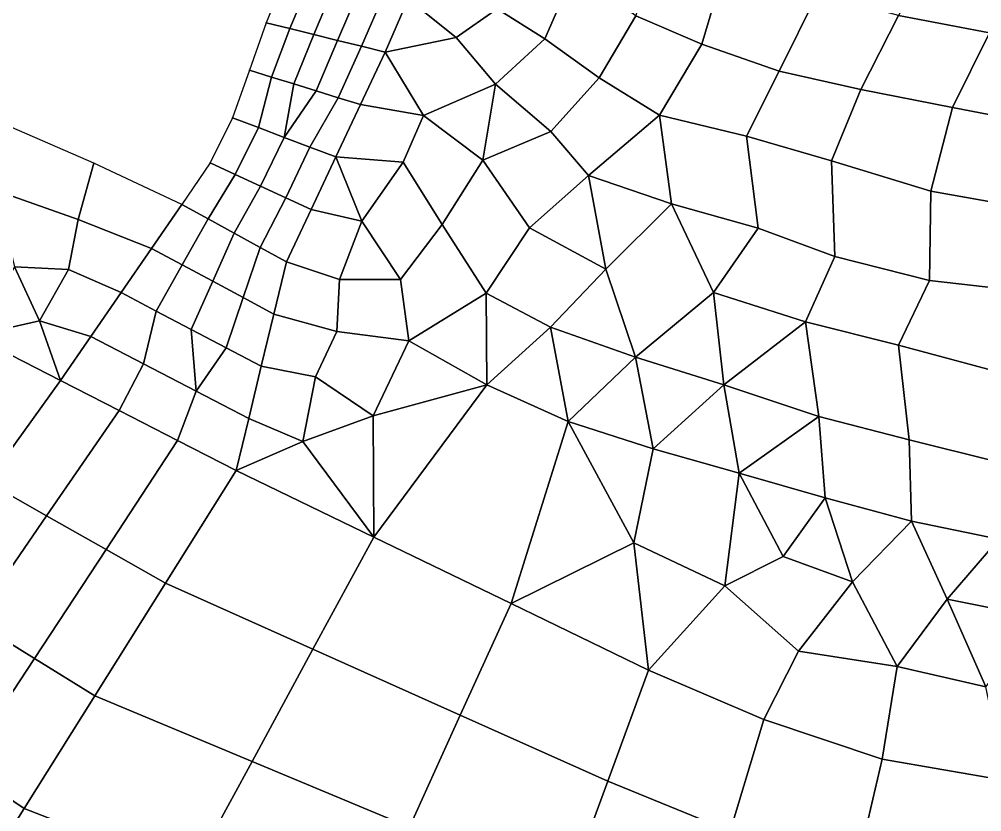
# Model space of a CAD drawing. Extents: x 391089 to 406232, y 6461839 to 6471033.
# Drawn here: x 402490.8 to 402573.1, y 6469462.9 to 6469530.7 of the extents above; entities that cross this region are included whole.
import ezdxf

# ---------------------------------------------------------------- set-up
doc = ezdxf.new("R2010")
doc.units = 0
for name, color, linetype in [('MESH_BOUND', 25, 'CONTINUOUS'), ('MESH_ELEMS', 18, 'CONTINUOUS'), ('MESH_NODES', 18, 'CONTINUOUS')]:
    doc.layers.add(name, color=color, linetype=linetype)

msp = doc.modelspace()

# ---------------------------------------------------------------- linework, layer by layer
at = {"layer": 'MESH_BOUND', "color": 25}
for points in [[(402513.515, 6469534.43, 1.983), (402511.878, 6469530.44, 2.151)], [(402511.878, 6469530.44, 2.151), (402510.458, 6469526.37, 2.053)], [(402510.458, 6469526.37, 2.053), (402509.014, 6469522.31, 1.801)], [(402509.014, 6469522.31, 1.801), (402507.089, 6469518.45, 1.572)], [(402497.132, 6469518.42, 1.28), (402489.484, 6469521.75, 1.276)], [(402504.678, 6469514.87, 1.633), (402497.132, 6469518.42, 1.28)], [(402507.089, 6469518.45, 1.572), (402504.678, 6469514.87, 1.633)]]:
    msp.add_polyline3d(points, dxfattribs=at)
at = {"layer": 'MESH_ELEMS', "color": 178}
for points in [[(402550.909, 6469534.48, 1.218), (402545.265, 6469538.54, 1.27), (402543.527, 6469531.04, 0.943), (402549.184, 6469528.6, 1.06)], [(402573.798, 6469529.57, 1.412), (402576.685, 6469536.28, 1.276), (402569.169, 6469536.91, 1.291), (402565.997, 6469531.05, 1.242)], [(402538.232, 6469534.84, 0.972), (402533.618, 6469536.48, 1.176), (402531.646, 6469531.62, 1.255), (402535.734, 6469529.05, 1.147)], [(402528.136, 6469529.17, 1.371), (402531.646, 6469531.62, 1.255), (402528.798, 6469535.62, 1.356), (402524.051, 6469532.48, 1.476)], [(402513.919, 6469529.94, 2.256), (402515.623, 6469534.04, 1.736), (402513.515, 6469534.43, 1.983), (402511.878, 6469530.44, 2.151)], [(402543.527, 6469531.04, 0.943), (402538.232, 6469534.84, 0.972), (402535.734, 6469529.05, 1.147), (402540.393, 6469525.71, 1.041)], [(402559.061, 6469532.95, 1.213), (402550.909, 6469534.48, 1.218), (402549.184, 6469528.6, 1.06), (402555.787, 6469526.29, 1.291)], [(402515.959, 6469529.43, 1.572), (402517.73, 6469533.65, 1), (402515.623, 6469534.04, 1.736), (402513.919, 6469529.94, 2.256)], [(402517.999, 6469528.93, 0.674), (402519.837, 6469533.26, 0.753), (402517.73, 6469533.65, 1), (402515.959, 6469529.43, 1.572)], [(402520.039, 6469528.43, 1.085), (402521.944, 6469532.87, 1.184), (402519.837, 6469533.26, 0.753), (402517.999, 6469528.93, 0.674)], [(402522.079, 6469527.92, 1.323), (402524.051, 6469532.48, 1.476), (402521.944, 6469532.87, 1.184), (402520.039, 6469528.43, 1.085)], [(402562.783, 6469524.73, 1.256), (402565.997, 6469531.05, 1.242), (402559.061, 6469532.95, 1.213), (402555.787, 6469526.29, 1.291)], [(402522.079, 6469527.92, 1.323), (402528.136, 6469529.17, 1.371), (402524.051, 6469532.48, 1.476), (402522.079, 6469527.92, 1.323)], [(402531.506, 6469525.17, 1.322), (402535.734, 6469529.05, 1.147), (402531.646, 6469531.62, 1.255), (402528.136, 6469529.17, 1.371)], [(402540.393, 6469525.71, 1.041), (402545.556, 6469522.54, 1.065), (402549.184, 6469528.6, 1.06), (402543.527, 6469531.04, 0.943)], [(402570.632, 6469523.18, 1.166), (402573.798, 6469529.57, 1.412), (402565.997, 6469531.05, 1.242), (402562.783, 6469524.73, 1.256)], [(402512.359, 6469525.78, 1.653), (402513.919, 6469529.94, 2.256), (402511.878, 6469530.44, 2.151), (402510.458, 6469526.37, 2.053)], [(402514.26, 6469525.2, 1.199), (402515.959, 6469529.43, 1.572), (402513.919, 6469529.94, 2.256), (402512.359, 6469525.78, 1.653)], [(402516.162, 6469524.61, 0.799), (402517.999, 6469528.93, 0.674), (402515.959, 6469529.43, 1.572), (402514.26, 6469525.2, 1.199)], [(402578.617, 6469521.65, 1.031), (402581.641, 6469528.31, 1.325), (402573.798, 6469529.57, 1.412), (402570.632, 6469523.18, 1.166)], [(402518.063, 6469524.02, 1.051), (402520.039, 6469528.43, 1.085), (402517.999, 6469528.93, 0.674), (402516.162, 6469524.61, 0.799)], [(402525.355, 6469522.49, 1.466), (402531.506, 6469525.17, 1.322), (402528.136, 6469529.17, 1.371), (402522.079, 6469527.92, 1.323)], [(402536.236, 6469521.13, 1.2), (402540.393, 6469525.71, 1.041), (402535.734, 6469529.05, 1.147), (402531.506, 6469525.17, 1.322)], [(402553.001, 6469520.72, 1.197), (402555.787, 6469526.29, 1.291), (402549.184, 6469528.6, 1.06), (402545.556, 6469522.54, 1.065)], [(402519.964, 6469523.44, 1.152), (402522.079, 6469527.92, 1.323), (402520.039, 6469528.43, 1.085), (402518.063, 6469524.02, 1.051)], [(402522.079, 6469527.92, 1.323), (402519.964, 6469523.44, 1.152), (402525.355, 6469522.49, 1.466), (402522.079, 6469527.92, 1.323)], [(402511.222, 6469521.47, 1.568), (402512.359, 6469525.78, 1.653), (402510.458, 6469526.37, 2.053), (402509.014, 6469522.31, 1.801)], [(402555.787, 6469526.29, 1.291), (402553.001, 6469520.72, 1.197), (402560.264, 6469518.63, 1.276), (402562.783, 6469524.73, 1.256)], [(402513.431, 6469520.63, 0.769), (402514.26, 6469525.2, 1.199), (402512.359, 6469525.78, 1.653), (402511.222, 6469521.47, 1.568)], [(402539.476, 6469517.37, 1.197), (402545.556, 6469522.54, 1.065), (402540.393, 6469525.71, 1.041), (402536.236, 6469521.13, 1.2)], [(402513.431, 6469520.63, 0.769), (402516.162, 6469524.61, 0.799), (402514.26, 6469525.2, 1.199), (402513.431, 6469520.63, 0.769)], [(402515.64, 6469519.79, 0.815), (402518.063, 6469524.02, 1.051), (402516.162, 6469524.61, 0.799), (402513.431, 6469520.63, 0.769)], [(402531.506, 6469525.17, 1.322), (402525.355, 6469522.49, 1.466), (402530.419, 6469518.67, 1.368), (402531.506, 6469525.17, 1.322)], [(402531.506, 6469525.17, 1.322), (402530.419, 6469518.67, 1.368), (402536.236, 6469521.13, 1.2), (402531.506, 6469525.17, 1.322)], [(402568.775, 6469516.03, 1.071), (402570.632, 6469523.18, 1.166), (402562.783, 6469524.73, 1.256), (402560.264, 6469518.63, 1.276)], [(402517.849, 6469518.95, 1.151), (402519.964, 6469523.44, 1.152), (402518.063, 6469524.02, 1.051), (402515.64, 6469519.79, 0.815)], [(402519.964, 6469523.44, 1.152), (402517.849, 6469518.95, 1.151), (402523.623, 6469518.5, 1.474), (402525.355, 6469522.49, 1.466)], [(402570.632, 6469523.18, 1.166), (402568.775, 6469516.03, 1.071), (402576.958, 6469514.56, 1.057), (402578.617, 6469521.65, 1.031)], [(402509.25, 6469517.45, 1.55), (402511.222, 6469521.47, 1.568), (402509.014, 6469522.31, 1.801), (402507.089, 6469518.45, 1.572)], [(402523.623, 6469518.5, 1.474), (402526.942, 6469513.17, 1.484), (402530.419, 6469518.67, 1.368), (402525.355, 6469522.49, 1.466)], [(402545.556, 6469522.54, 1.065), (402539.476, 6469517.37, 1.197), (402546.566, 6469514.94, 1.291), (402545.556, 6469522.54, 1.065)], [(402553.001, 6469520.72, 1.197), (402545.556, 6469522.54, 1.065), (402546.566, 6469514.94, 1.291), (402554.002, 6469512.85, 1.311)], [(402488.759, 6469516.09, 1.089), (402495.81, 6469513.61, 1.078), (402497.132, 6469518.42, 1.28), (402489.484, 6469521.75, 1.276)], [(402511.411, 6469516.45, 0.882), (402513.431, 6469520.63, 0.769), (402511.222, 6469521.47, 1.568), (402509.25, 6469517.45, 1.55)], [(402534.412, 6469512.89, 1.318), (402539.476, 6469517.37, 1.197), (402536.236, 6469521.13, 1.2), (402530.419, 6469518.67, 1.368)], [(402513.573, 6469515.46, 0.878), (402515.64, 6469519.79, 0.815), (402513.431, 6469520.63, 0.769), (402511.411, 6469516.45, 0.882)], [(402554.002, 6469512.85, 1.311), (402560.564, 6469510.42, 1.294), (402560.264, 6469518.63, 1.276), (402553.001, 6469520.72, 1.197)], [(402515.734, 6469514.46, 1.165), (402517.849, 6469518.95, 1.151), (402515.64, 6469519.79, 0.815), (402513.573, 6469515.46, 0.878)], [(402520.063, 6469513.46, 1.509), (402517.849, 6469518.95, 1.151), (402515.734, 6469514.46, 1.165), (402520.063, 6469513.46, 1.509)], [(402517.849, 6469518.95, 1.151), (402520.063, 6469513.46, 1.509), (402523.623, 6469518.5, 1.474), (402517.849, 6469518.95, 1.151)], [(402526.942, 6469513.17, 1.484), (402530.713, 6469507.28, 1.532), (402534.412, 6469512.89, 1.318), (402530.419, 6469518.67, 1.368)], [(402568.775, 6469516.03, 1.071), (402560.264, 6469518.63, 1.276), (402560.564, 6469510.42, 1.294), (402568.649, 6469508.37, 1.2)], [(402502.081, 6469511.11, 1.204), (402504.678, 6469514.87, 1.633), (402497.132, 6469518.42, 1.28), (402495.81, 6469513.61, 1.078)], [(402506.913, 6469513.65, 1.757), (402509.25, 6469517.45, 1.55), (402507.089, 6469518.45, 1.572), (402504.678, 6469514.87, 1.633)], [(402520.063, 6469513.46, 1.509), (402523.383, 6469508.46, 1.614), (402526.942, 6469513.17, 1.484), (402523.623, 6469518.5, 1.474)], [(402509.148, 6469512.42, 0.752), (402511.411, 6469516.45, 0.882), (402509.25, 6469517.45, 1.55), (402506.913, 6469513.65, 1.757)], [(402540.958, 6469509.35, 1.344), (402539.476, 6469517.37, 1.197), (402534.412, 6469512.89, 1.318), (402540.958, 6469509.35, 1.344)], [(402539.476, 6469517.37, 1.197), (402540.958, 6469509.35, 1.344), (402546.566, 6469514.94, 1.291), (402539.476, 6469517.37, 1.197)], [(402511.384, 6469511.2, 0.896), (402513.573, 6469515.46, 0.878), (402511.411, 6469516.45, 0.882), (402509.148, 6469512.42, 0.752)], [(402495.81, 6469513.61, 1.078), (402488.759, 6469516.09, 1.089), (402490.352, 6469509.54, 0.68), (402494.978, 6469509.31, 0.481)], [(402513.619, 6469509.97, 1.299), (402515.734, 6469514.46, 1.165), (402513.573, 6469515.46, 0.878), (402511.384, 6469511.2, 0.896)], [(402568.649, 6469508.37, 1.2), (402575.923, 6469507.56, 1.262), (402576.958, 6469514.56, 1.057), (402568.775, 6469516.03, 1.071)], [(402502.081, 6469511.11, 1.204), (402504.697, 6469509.71, 1.042), (402506.913, 6469513.65, 1.757), (402504.678, 6469514.87, 1.633)], [(402540.958, 6469509.35, 1.344), (402543.487, 6469501.8, 1.382), (402550.174, 6469507.35, 1.438), (402546.566, 6469514.94, 1.291)], [(402550.174, 6469507.35, 1.438), (402554.002, 6469512.85, 1.311), (402546.566, 6469514.94, 1.291), (402550.174, 6469507.35, 1.438)], [(402518.168, 6469508.47, 1.552), (402520.063, 6469513.46, 1.509), (402515.734, 6469514.46, 1.165), (402513.619, 6469509.97, 1.299)], [(402499.484, 6469507.34, 0.635), (402502.081, 6469511.11, 1.204), (402495.81, 6469513.61, 1.078), (402494.978, 6469509.31, 0.481)], [(402504.697, 6469509.71, 1.042), (402507.313, 6469508.31, 0.487), (402509.148, 6469512.42, 0.752), (402506.913, 6469513.65, 1.757)], [(402518.168, 6469508.47, 1.552), (402523.383, 6469508.46, 1.614), (402520.063, 6469513.46, 1.509), (402518.168, 6469508.47, 1.552)], [(402530.713, 6469507.28, 1.532), (402526.942, 6469513.17, 1.484), (402523.383, 6469508.46, 1.614), (402524.1, 6469503.2, 1.727)], [(402536.215, 6469504.38, 1.455), (402540.958, 6469509.35, 1.344), (402534.412, 6469512.89, 1.318), (402530.713, 6469507.28, 1.532)], [(402507.313, 6469508.31, 0.487), (402509.93, 6469506.91, 0.681), (402511.384, 6469511.2, 0.896), (402509.148, 6469512.42, 0.752)], [(402558.045, 6469504.85, 1.37), (402560.564, 6469510.42, 1.294), (402554.002, 6469512.85, 1.311), (402550.174, 6469507.35, 1.438)], [(402499.484, 6469507.34, 0.635), (402502.481, 6469505.76, 0.548), (402504.697, 6469509.71, 1.042), (402502.081, 6469511.11, 1.204)], [(402509.93, 6469506.91, 0.681), (402512.546, 6469505.5, 1.04), (402513.619, 6469509.97, 1.299), (402511.384, 6469511.2, 0.896)], [(402566.006, 6469502.84, 1.378), (402568.649, 6469508.37, 1.2), (402560.564, 6469510.42, 1.294), (402558.045, 6469504.85, 1.37)], [(402502.481, 6469505.76, 0.548), (402505.478, 6469504.19, 0.432), (402507.313, 6469508.31, 0.487), (402504.697, 6469509.71, 1.042)], [(402518.168, 6469508.47, 1.552), (402513.619, 6469509.97, 1.299), (402512.546, 6469505.5, 1.04), (402517.937, 6469504.02, 1.3)], [(402492.492, 6469504.93, 0.5), (402490.352, 6469509.54, 0.68), (402486.804, 6469503.64, -0.001), (402492.492, 6469504.93, 0.5)], [(402490.352, 6469509.54, 0.68), (402492.492, 6469504.93, 0.5), (402494.978, 6469509.31, 0.481), (402490.352, 6469509.54, 0.68)], [(402494.978, 6469509.31, 0.481), (402492.492, 6469504.93, 0.5), (402496.887, 6469503.57, 0.738), (402499.484, 6469507.34, 0.635)], [(402540.958, 6469509.35, 1.344), (402536.215, 6469504.38, 1.455), (402543.487, 6469501.8, 1.382), (402540.958, 6469509.35, 1.344)], [(402505.478, 6469504.19, 0.432), (402508.476, 6469502.61, 0.565), (402509.93, 6469506.91, 0.681), (402507.313, 6469508.31, 0.487)], [(402517.937, 6469504.02, 1.3), (402524.1, 6469503.2, 1.727), (402523.383, 6469508.46, 1.614), (402518.168, 6469508.47, 1.552)], [(402574.381, 6469500.59, 1.477), (402575.923, 6469507.56, 1.262), (402568.649, 6469508.37, 1.2), (402566.006, 6469502.84, 1.378)], [(402496.887, 6469503.57, 0.738), (402501.391, 6469501.24, 0.609), (402502.481, 6469505.76, 0.548), (402499.484, 6469507.34, 0.635)], [(402530.769, 6469499.45, 1.839), (402530.713, 6469507.28, 1.532), (402524.1, 6469503.2, 1.727), (402530.769, 6469499.45, 1.839)], [(402530.713, 6469507.28, 1.532), (402530.769, 6469499.45, 1.839), (402536.215, 6469504.38, 1.455), (402530.713, 6469507.28, 1.532)], [(402550.174, 6469507.35, 1.438), (402543.487, 6469501.8, 1.382), (402551.055, 6469499.45, 1.541), (402550.174, 6469507.35, 1.438)], [(402550.174, 6469507.35, 1.438), (402551.055, 6469499.45, 1.541), (402558.045, 6469504.85, 1.37), (402550.174, 6469507.35, 1.438)], [(402508.476, 6469502.61, 0.565), (402511.473, 6469501.04, 0.585), (402512.546, 6469505.5, 1.04), (402509.93, 6469506.91, 0.681)], [(402501.391, 6469501.24, 0.609), (402505.895, 6469498.9, 0.5), (402505.478, 6469504.19, 0.432), (402502.481, 6469505.76, 0.548)], [(402516.117, 6469500.14, 0.753), (402517.937, 6469504.02, 1.3), (402512.546, 6469505.5, 1.04), (402511.473, 6469501.04, 0.585)], [(402486.804, 6469503.64, -0.001), (402494.29, 6469499.8, -0.001), (402492.492, 6469504.93, 0.5), (402486.804, 6469503.64, -0.001)], [(402494.29, 6469499.8, -0.001), (402496.887, 6469503.57, 0.738), (402492.492, 6469504.93, 0.5), (402494.29, 6469499.8, -0.001)], [(402558.045, 6469504.85, 1.37), (402551.055, 6469499.45, 1.541), (402559.185, 6469496.73, 1.546), (402558.045, 6469504.85, 1.37)], [(402566.006, 6469502.84, 1.378), (402558.045, 6469504.85, 1.37), (402559.185, 6469496.73, 1.546), (402566.925, 6469494.73, 1.696)], [(402505.895, 6469498.9, 0.5), (402508.476, 6469502.61, 0.565), (402505.478, 6469504.19, 0.432), (402505.895, 6469498.9, 0.5)], [(402521.036, 6469496.8, 0.608), (402524.1, 6469503.2, 1.727), (402517.937, 6469504.02, 1.3), (402516.117, 6469500.14, 0.753)], [(402530.769, 6469499.45, 1.839), (402537.718, 6469496.31, 1.745), (402536.215, 6469504.38, 1.455), (402530.769, 6469499.45, 1.839)], [(402536.215, 6469504.38, 1.455), (402537.718, 6469496.31, 1.745), (402543.487, 6469501.8, 1.382), (402536.215, 6469504.38, 1.455)], [(402494.29, 6469499.8, -0.001), (402486.804, 6469503.64, -0.001), (402480.922, 6469495.42, 0), (402488.012, 6469491.11, 0)], [(402494.29, 6469499.8, -0.001), (402499.302, 6469497.24, 0.455), (402501.391, 6469501.24, 0.609), (402496.887, 6469503.57, 0.738)], [(402530.769, 6469499.45, 1.839), (402524.1, 6469503.2, 1.727), (402521.036, 6469496.8, 0.608), (402530.769, 6469499.45, 1.839)], [(402505.895, 6469498.9, 0.5), (402510.4, 6469496.57, 0.573), (402511.473, 6469501.04, 0.585), (402508.476, 6469502.61, 0.565)], [(402566.925, 6469494.73, 1.696), (402574.348, 6469492.87, 1.892), (402574.381, 6469500.59, 1.477), (402566.006, 6469502.84, 1.378)], [(402537.718, 6469496.31, 1.745), (402544.995, 6469493.96, 1.475), (402543.487, 6469501.8, 1.382), (402537.718, 6469496.31, 1.745)], [(402543.487, 6469501.8, 1.382), (402544.995, 6469493.96, 1.475), (402551.055, 6469499.45, 1.541), (402543.487, 6469501.8, 1.382)], [(402499.302, 6469497.24, 0.455), (402504.314, 6469494.67, -0.001), (402505.895, 6469498.9, 0.5), (402501.391, 6469501.24, 0.609)], [(402510.4, 6469496.57, 0.573), (402515.034, 6469494.59, 0.795), (402516.117, 6469500.14, 0.753), (402511.473, 6469501.04, 0.585)], [(402494.29, 6469499.8, -0.001), (402488.012, 6469491.11, 0), (402493.099, 6469488.23, 0), (402499.302, 6469497.24, 0.455)], [(402516.117, 6469500.14, 0.753), (402515.034, 6469494.59, 0.795), (402521.036, 6469496.8, 0.608), (402516.117, 6469500.14, 0.753)], [(402504.314, 6469494.67, -0.001), (402509.327, 6469492.1, 0.563), (402510.4, 6469496.57, 0.573), (402505.895, 6469498.9, 0.5)], [(402521.036, 6469496.8, 0.608), (402521.091, 6469486.41, 0.658), (402530.769, 6469499.45, 1.839), (402521.036, 6469496.8, 0.608)], [(402532.856, 6469480.71, 0.702), (402537.718, 6469496.31, 1.745), (402530.769, 6469499.45, 1.839), (402521.091, 6469486.41, 0.658)], [(402552.357, 6469491.87, 1.625), (402551.055, 6469499.45, 1.541), (402544.995, 6469493.96, 1.475), (402552.357, 6469491.87, 1.625)], [(402551.055, 6469499.45, 1.541), (402552.357, 6469491.87, 1.625), (402559.185, 6469496.73, 1.546), (402551.055, 6469499.45, 1.541)], [(402499.302, 6469497.24, 0.455), (402493.099, 6469488.23, 0), (402498.187, 6469485.34, 0), (402504.314, 6469494.67, -0.001)], [(402510.4, 6469496.57, 0.573), (402509.327, 6469492.1, 0.563), (402515.034, 6469494.59, 0.795), (402510.4, 6469496.57, 0.573)], [(402521.036, 6469496.8, 0.608), (402515.034, 6469494.59, 0.795), (402521.091, 6469486.41, 0.658), (402521.036, 6469496.8, 0.608)], [(402559.185, 6469496.73, 1.546), (402552.357, 6469491.87, 1.625), (402559.718, 6469489.78, 2.019), (402559.185, 6469496.73, 1.546)], [(402559.718, 6469489.78, 2.019), (402567.104, 6469487.78, 1.99), (402566.925, 6469494.73, 1.696), (402559.185, 6469496.73, 1.546)], [(402537.718, 6469496.31, 1.745), (402532.856, 6469480.71, 0.702), (402543.363, 6469485.92, 0.582), (402537.718, 6469496.31, 1.745)], [(402543.363, 6469485.92, 0.582), (402544.995, 6469493.96, 1.475), (402537.718, 6469496.31, 1.745), (402543.363, 6469485.92, 0.582)], [(402504.314, 6469494.67, -0.001), (402498.187, 6469485.34, 0), (402503.274, 6469482.46, 0), (402509.327, 6469492.1, 0.563)], [(402509.327, 6469492.1, 0.563), (402521.091, 6469486.41, 0.658), (402515.034, 6469494.59, 0.795), (402509.327, 6469492.1, 0.563)], [(402552.357, 6469491.87, 1.625), (402544.995, 6469493.96, 1.475), (402543.363, 6469485.92, 0.582), (402551.133, 6469482.24, 0.626)], [(402567.104, 6469487.78, 1.99), (402574.585, 6469486.23, 2.079), (402574.348, 6469492.87, 1.892), (402566.925, 6469494.73, 1.696)], [(402521.091, 6469486.41, 0.658), (402509.327, 6469492.1, 0.563), (402503.274, 6469482.46, 0), (402515.889, 6469476.81, 0)], [(402551.133, 6469482.24, 0.626), (402556.132, 6469484.76, 0.681), (402552.357, 6469491.87, 1.625), (402551.133, 6469482.24, 0.626)], [(402556.132, 6469484.76, 0.681), (402559.718, 6469489.78, 2.019), (402552.357, 6469491.87, 1.625), (402556.132, 6469484.76, 0.681)], [(402488.012, 6469491.11, 0), (402481.734, 6469482.42), (402486.896, 6469479.22), (402493.099, 6469488.23, 0)], [(402556.132, 6469484.76, 0.681), (402562.068, 6469482.58, 0.625), (402559.718, 6469489.78, 2.019), (402556.132, 6469484.76, 0.681)], [(402567.104, 6469487.78, 1.99), (402559.718, 6469489.78, 2.019), (402562.068, 6469482.58, 0.625), (402567.104, 6469487.78, 1.99)], [(402493.099, 6469488.23, 0), (402486.896, 6469479.22), (402492.059, 6469476.02), (402498.187, 6469485.34, 0)], [(402570.155, 6469481.09, 0.829), (402567.104, 6469487.78, 1.99), (402562.068, 6469482.58, 0.625), (402565.888, 6469475.34, 0.727)], [(402574.585, 6469486.23, 2.079), (402567.104, 6469487.78, 1.99), (402570.155, 6469481.09, 0.829), (402574.585, 6469486.23, 2.079)], [(402532.856, 6469480.71, 0.702), (402521.091, 6469486.41, 0.658), (402515.889, 6469476.81, 0), (402528.503, 6469471.15, 0)], [(402532.856, 6469480.71, 0.702), (402544.62, 6469475.02, 0.632), (402543.363, 6469485.92, 0.582), (402532.856, 6469480.71, 0.702)], [(402544.62, 6469475.02, 0.632), (402551.133, 6469482.24, 0.626), (402543.363, 6469485.92, 0.582), (402544.62, 6469475.02, 0.632)], [(402574.585, 6469486.23, 2.079), (402570.155, 6469481.09, 0.829), (402578.177, 6469479.49, 0.611), (402574.585, 6469486.23, 2.079)], [(402498.187, 6469485.34, 0), (402492.059, 6469476.02), (402497.222, 6469472.82), (402503.274, 6469482.46, 0)], [(402557.436, 6469476.64, 0.625), (402562.068, 6469482.58, 0.625), (402556.132, 6469484.76, 0.681), (402551.133, 6469482.24, 0.626)], [(402515.889, 6469476.81, 0), (402503.274, 6469482.46, 0), (402497.222, 6469472.82), (402510.686, 6469467.21, 0)], [(402557.436, 6469476.64, 0.625), (402565.888, 6469475.34, 0.727), (402562.068, 6469482.58, 0.625), (402557.436, 6469476.64, 0.625)], [(402554.464, 6469470.79, 0.678), (402557.436, 6469476.64, 0.625), (402551.133, 6469482.24, 0.626), (402544.62, 6469475.02, 0.632)], [(402573.485, 6469473.59, 0.622), (402570.155, 6469481.09, 0.829), (402565.888, 6469475.34, 0.727), (402573.485, 6469473.59, 0.622)], [(402578.177, 6469479.49, 0.611), (402570.155, 6469481.09, 0.829), (402573.485, 6469473.59, 0.622), (402578.177, 6469479.49, 0.611)], [(402544.62, 6469475.02, 0.632), (402532.856, 6469480.71, 0.702), (402528.503, 6469471.15, 0), (402541.118, 6469465.5, 0)], [(402486.896, 6469479.22), (402480.694, 6469470.22, 0), (402485.931, 6469466.7), (402492.059, 6469476.02)], [(402528.503, 6469471.15, 0), (402515.889, 6469476.81, 0), (402510.686, 6469467.21, 0), (402524.151, 6469461.59, 0)], [(402557.436, 6469476.64, 0.625), (402554.464, 6469470.79, 0.678), (402564.587, 6469467.39, 0.83), (402565.888, 6469475.34, 0.727)], [(402492.059, 6469476.02), (402485.931, 6469466.7), (402491.169, 6469463.18), (402497.222, 6469472.82)], [(402551.596, 6469461.24, 0), (402554.464, 6469470.79, 0.678), (402544.62, 6469475.02, 0.632), (402541.118, 6469465.5, 0)], [(402564.587, 6469467.39, 0.83), (402575.156, 6469465.58, 0.812), (402573.485, 6469473.59, 0.622), (402565.888, 6469475.34, 0.727)], [(402510.686, 6469467.21, 0), (402497.222, 6469472.82), (402491.169, 6469463.18), (402505.484, 6469457.61)], [(402541.118, 6469465.5, 0), (402528.503, 6469471.15, 0), (402524.151, 6469461.59, 0), (402537.616, 6469455.98)], [(402562.394, 6469457.98, 0.591), (402564.587, 6469467.39, 0.83), (402554.464, 6469470.79, 0.678), (402551.596, 6469461.24, 0)], [(402524.151, 6469461.59, 0), (402510.686, 6469467.21, 0), (402505.484, 6469457.61), (402519.799, 6469452.03)], [(402573.538, 6469455.97, 0.544), (402575.156, 6469465.58, 0.812), (402564.587, 6469467.39, 0.83), (402562.394, 6469457.98, 0.591)], [(402485.931, 6469466.7), (402479.804, 6469457.37, 5.782), (402485.117, 6469453.54, 4.01), (402491.169, 6469463.18)], [(402548.728, 6469451.69), (402551.596, 6469461.24, 0), (402541.118, 6469465.5, 0), (402537.616, 6469455.98)], [(402505.484, 6469457.61), (402491.169, 6469463.18), (402485.117, 6469453.54, 4.01), (402500.282, 6469448.01, 0.001)]]:
    msp.add_3dface(points, dxfattribs=at)
at = {"layer": 'MESH_NODES', "color": 18}
for p in [(402511.878, 6469530.44, 2.151), (402513.919, 6469529.94, 2.256), (402515.959, 6469529.43, 1.572), (402517.999, 6469528.93, 0.674), (402528.136, 6469529.17, 1.371), (402535.734, 6469529.05, 1.147), (402549.184, 6469528.6, 1.06), (402520.039, 6469528.43, 1.085), (402522.079, 6469527.92, 1.323), (402510.458, 6469526.37, 2.053), (402555.787, 6469526.29, 1.291), (402512.359, 6469525.78, 1.653), (402540.393, 6469525.71, 1.041), (402514.26, 6469525.2, 1.199), (402516.162, 6469524.61, 0.799), (402531.506, 6469525.17, 1.322), (402562.783, 6469524.73, 1.256), (402518.063, 6469524.02, 1.051), (402519.964, 6469523.44, 1.152), (402570.632, 6469523.18, 1.166), (402509.014, 6469522.31, 1.801), (402525.355, 6469522.49, 1.466), (402545.556, 6469522.54, 1.065), (402511.222, 6469521.47, 1.568), (402536.236, 6469521.13, 1.2), (402513.431, 6469520.63, 0.769), (402553.001, 6469520.72, 1.197), (402515.64, 6469519.79, 0.815), (402517.849, 6469518.95, 1.151), (402530.419, 6469518.67, 1.368), (402560.264, 6469518.63, 1.276), (402497.132, 6469518.42, 1.28), (402507.089, 6469518.45, 1.572), (402523.623, 6469518.5, 1.474), (402509.25, 6469517.45, 1.55), (402539.476, 6469517.37, 1.197), (402511.411, 6469516.45, 0.882), (402513.573, 6469515.46, 0.878), (402568.775, 6469516.03, 1.071), (402504.678, 6469514.87, 1.633), (402546.566, 6469514.94, 1.291), (402515.734, 6469514.46, 1.165), (402495.81, 6469513.61, 1.078), (402506.913, 6469513.65, 1.757), (402520.063, 6469513.46, 1.509), (402526.942, 6469513.17, 1.484), (402534.412, 6469512.89, 1.318), (402509.148, 6469512.42, 0.752), (402554.002, 6469512.85, 1.311), (402502.081, 6469511.11, 1.204), (402511.384, 6469511.2, 0.896), (402560.564, 6469510.42, 1.294), (402504.697, 6469509.71, 1.042), (402513.619, 6469509.97, 1.299), (402494.978, 6469509.31, 0.481), (402540.958, 6469509.35, 1.344), (402507.313, 6469508.31, 0.487), (402518.168, 6469508.47, 1.552), (402523.383, 6469508.46, 1.614), (402568.649, 6469508.37, 1.2), (402499.484, 6469507.34, 0.635), (402530.713, 6469507.28, 1.532), (402550.174, 6469507.35, 1.438), (402509.93, 6469506.91, 0.681), (402502.481, 6469505.76, 0.548), (402512.546, 6469505.5, 1.04), (402492.492, 6469504.93, 0.5), (402558.045, 6469504.85, 1.37), (402505.478, 6469504.19, 0.432), (402517.937, 6469504.02, 1.3), (402536.215, 6469504.38, 1.455), (402496.887, 6469503.57, 0.738), (402524.1, 6469503.2, 1.727), (402508.476, 6469502.61, 0.565), (402566.006, 6469502.84, 1.378), (402543.487, 6469501.8, 1.382), (402501.391, 6469501.24, 0.609), (402511.473, 6469501.04, 0.585), (402494.29, 6469499.8, -0.001), (402516.117, 6469500.14, 0.753), (402505.895, 6469498.9, 0.5), (402530.769, 6469499.45, 1.839), (402551.055, 6469499.45, 1.541), (402499.302, 6469497.24, 0.455), (402510.4, 6469496.57, 0.573), (402521.036, 6469496.8, 0.608), (402559.185, 6469496.73, 1.546), (402537.718, 6469496.31, 1.745), (402504.314, 6469494.67, -0.001), (402515.034, 6469494.59, 0.795), (402544.995, 6469493.96, 1.475), (402566.925, 6469494.73, 1.696), (402509.327, 6469492.1, 0.563), (402552.357, 6469491.87, 1.625), (402559.718, 6469489.78, 2.019), (402493.099, 6469488.23, 0), (402567.104, 6469487.78, 1.99), (402521.091, 6469486.41, 0.658), (402543.363, 6469485.92, 0.582), (402498.187, 6469485.34, 0), (402556.132, 6469484.76, 0.681), (402503.274, 6469482.46, 0), (402562.068, 6469482.58, 0.625), (402551.133, 6469482.24, 0.626), (402570.155, 6469481.09, 0.829), (402532.856, 6469480.71, 0.702), (402515.889, 6469476.81, 0), (402557.436, 6469476.64, 0.625), (402492.059, 6469476.02), (402544.62, 6469475.02, 0.632), (402565.888, 6469475.34, 0.727), (402497.222, 6469472.82), (402528.503, 6469471.15, 0), (402554.464, 6469470.79, 0.678), (402510.686, 6469467.21, 0), (402564.587, 6469467.39, 0.83), (402541.118, 6469465.5, 0), (402491.169, 6469463.18)]:
    msp.add_point(p, dxfattribs=at)

doc.saveas('drawing.dxf')
